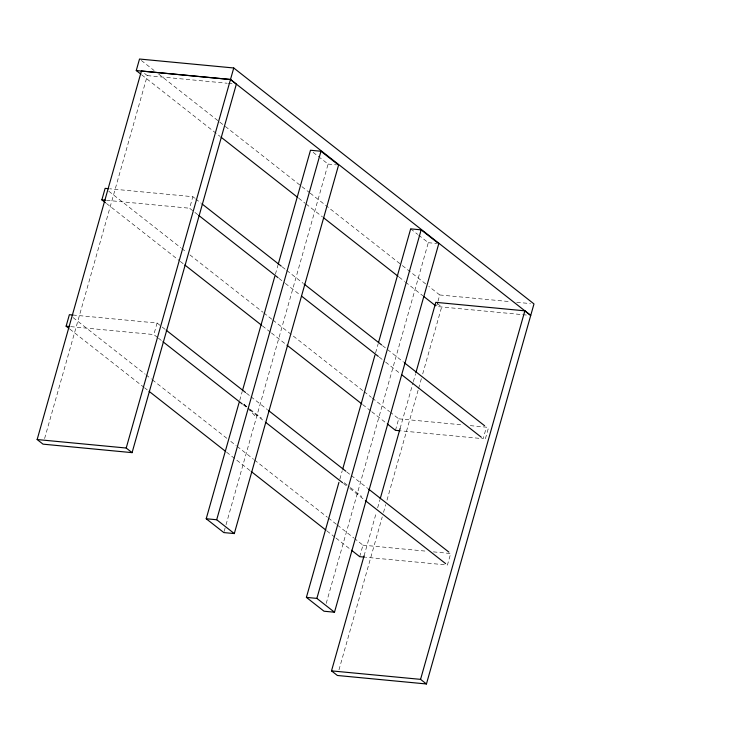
<?xml version="1.0" encoding="UTF-8"?>
<svg xmlns="http://www.w3.org/2000/svg" width="743" height="743" viewBox="0 0 743 743"><rect width="100%" height="100%" fill="white"/><g stroke="black" fill="none" stroke-linecap="round" stroke-linejoin="round"><path stroke-width="0.56" stroke-dasharray="3.71 2.79" d="M44.599 438.565L147.309 75.619L143.111 72.331M157.479 337.424L153.838 334.564L157.089 323.047L72.842 315.013M197.787 214.671L189.586 208.226L192.846 196.709L109.741 188.787M239.71 400.384L242.237 391.45M275.412 274.204L277.938 265.27M224.145 531.459L225.723 525.877M226.039 524.762L328.1 164.082L320.177 157.86M339.867 479.086L342.244 470.709M375.596 352.823L378.131 343.888M326.223 603.4L428.293 242.692L418.606 235.085M359.705 556.674L362.965 545.158L354.755 538.712M395.452 430.336L398.712 418.82L390.512 412.374M364.061 555.848L376.385 512.289M377.648 507.822L379.859 500.002M400.087 428.535L413.043 382.747M413.359 381.633L415.569 373.813M437.673 302.299L436.485 306.478L521.586 314.568M437.971 301.249L439.745 294.971L428.795 286.361M338.966 669.898L382.255 516.896M383.518 512.429L385.738 504.618M387.001 500.15L418.281 389.592M418.597 388.468L421.439 378.419M422.702 373.952L441.667 306.952L437.469 303.655M485.402 438.732L488.662 427.216M147.309 75.619L227.228 83.244M228.37 83.355L232.94 83.783M328.1 164.082L336.486 164.881M106.481 200.304L189.586 208.226M428.293 242.692L436.67 243.49M439.745 294.971L509.847 301.63M516.747 302.29L530.539 303.599M522.682 314.679L527.298 315.116M70.734 326.641L153.838 334.564M398.712 418.82L463.344 424.977M470.273 425.637L486.433 427.179L483.173 438.695L401.229 430.884M362.965 545.158L427.596 551.315M433.364 551.863L450.685 553.516L447.425 565.033L365.472 557.222M313.128 152.334L319.295 157.172M410.675 228.863L417.724 234.389M192.846 196.709L194.666 198.14M195.576 198.864L201.047 203.155M282.191 266.858L285.841 269.718M286.752 270.433L303.163 283.315M382.487 345.588L403.458 362.045M278.931 278.374L284.411 282.665M285.321 283.38L299.903 294.832M379.227 357.104L384.698 361.395M385.617 362.11L400.198 373.562M108.775 191.211L180.8 247.753M181.71 248.468L186.27 252.053M189.92 254.914L262.864 312.171M263.774 312.887L271.975 319.332M272.895 320.047L363.151 390.902M364.07 391.617L371.361 397.347M372.271 398.062L389.592 411.659M106.425 203.443L179.369 260.7M180.28 261.425L183.93 264.285M262.335 325.833L270.545 332.279M271.455 332.994L286.046 344.446M362.63 404.573L370.841 411.009M371.751 411.724L386.341 423.176M157.089 323.047L165.299 329.493M246.444 393.186L250.094 396.056M251.004 396.771L267.415 409.653M346.74 471.926L350.39 474.786M351.3 475.501L367.711 488.383M344.223 482.727L349.507 486.879M350.39 487.566L361.832 496.556M243.945 404.406L249.23 408.557M250.112 409.244L261.564 418.235M158.389 338.139L162.039 341.009M243.184 404.703L248.654 409.003M249.574 409.718L265.065 421.885M343.48 483.442L348.95 487.733M349.86 488.448L364.451 499.9M73.028 317.549L145.052 374.091M145.962 374.806L151.433 379.106M152.343 379.822L227.107 438.509M230.757 441.37L236.228 445.67M237.138 446.385L253.549 459.267M254.468 459.982L327.403 517.239M328.313 517.955L336.523 524.4M337.433 525.115L353.844 537.997M69.768 329.065L143.622 387.038M144.532 387.753L147.263 389.899M226.587 452.171L250.298 470.783M326.883 530.901L335.084 537.347M336.003 538.062L350.585 549.514M141.337 60.462L154.117 70.501M158.677 74.086L218.906 121.425M219.817 122.14L224.386 125.725M225.296 126.44L301.036 185.964M301.955 186.679L309.255 192.418M310.165 193.134L401.424 264.852M402.334 265.567L427.884 285.646M141.727 74.848L220.207 136.526M298.695 198.195L305.076 203.22M305.995 203.935L322.416 216.845M399.075 277.083L404.545 281.383M405.464 282.099L422.804 295.723M244.038 404.081L247.131 407.415M247.911 408.251L256.419 417.417"/><path stroke-width="1.11" d="M140.817 74.133L136.257 70.548L139.517 59.031L233.748 67.984L533.985 303.924L426.436 683.969L337.387 675.48L331.508 670.873L364.061 555.848M68.848 328.35L66.118 326.205L69.378 314.688L72.842 315.013M105.515 202.728L101.865 199.867L105.125 188.351L108.589 188.685M37.15 439.54L141.43 71.012L230.488 79.501L236.358 84.117L132.078 452.645L43.02 444.156L37.15 439.54L126.208 448.029L132.078 452.645M126.208 448.029L233.748 67.984M278.254 264.155L310.49 150.253L320.967 151.256L338.576 165.085L234.305 533.576L223.829 532.582L206.21 518.753L239.079 402.622M242.552 390.335L274.78 276.442M234.305 533.576L216.696 519.747L320.967 151.256M378.447 342.774L410.675 228.863L421.151 229.856L438.769 243.685L334.489 612.223L324.013 611.22L306.395 597.391L338.938 482.365M342.737 468.963L374.964 355.052M334.489 612.223L316.871 598.394L421.151 229.856M380.175 498.887L400.087 428.535M415.885 372.698L435.797 302.336L524.855 310.834L530.725 315.441L230.488 79.501L136.257 70.548M426.436 683.969L420.566 679.362L524.855 310.834M101.865 199.867L105.33 200.201M66.118 326.205L69.582 326.53M400.068 430.773L395.452 430.336L387.252 423.891M206.21 518.753L216.696 519.747M364.321 557.111L359.705 556.674L351.504 550.229M306.395 597.391L316.871 598.394M331.508 670.873L420.566 679.362M201.957 203.87L281.281 266.143M304.073 284.03L381.577 344.873M404.368 362.76L484.603 425.748M198.697 215.386L278.021 277.659M301.732 296.262L378.317 356.389M402.028 374.992L481.353 437.265M184.84 265L261.425 325.118M286.956 345.161L361.72 403.848M166.209 330.208L245.534 392.471M268.325 410.368L345.829 471.201M368.621 489.098L448.856 552.086M162.949 341.724L242.274 403.988M265.985 422.6L342.569 482.718M365.361 500.615L445.596 563.603M149.092 391.338L225.677 451.456M251.208 471.499L325.973 530.186M221.126 137.241L297.776 197.48M323.326 217.56L398.164 276.359M423.714 296.438L435.574 305.763"/></g></svg>
